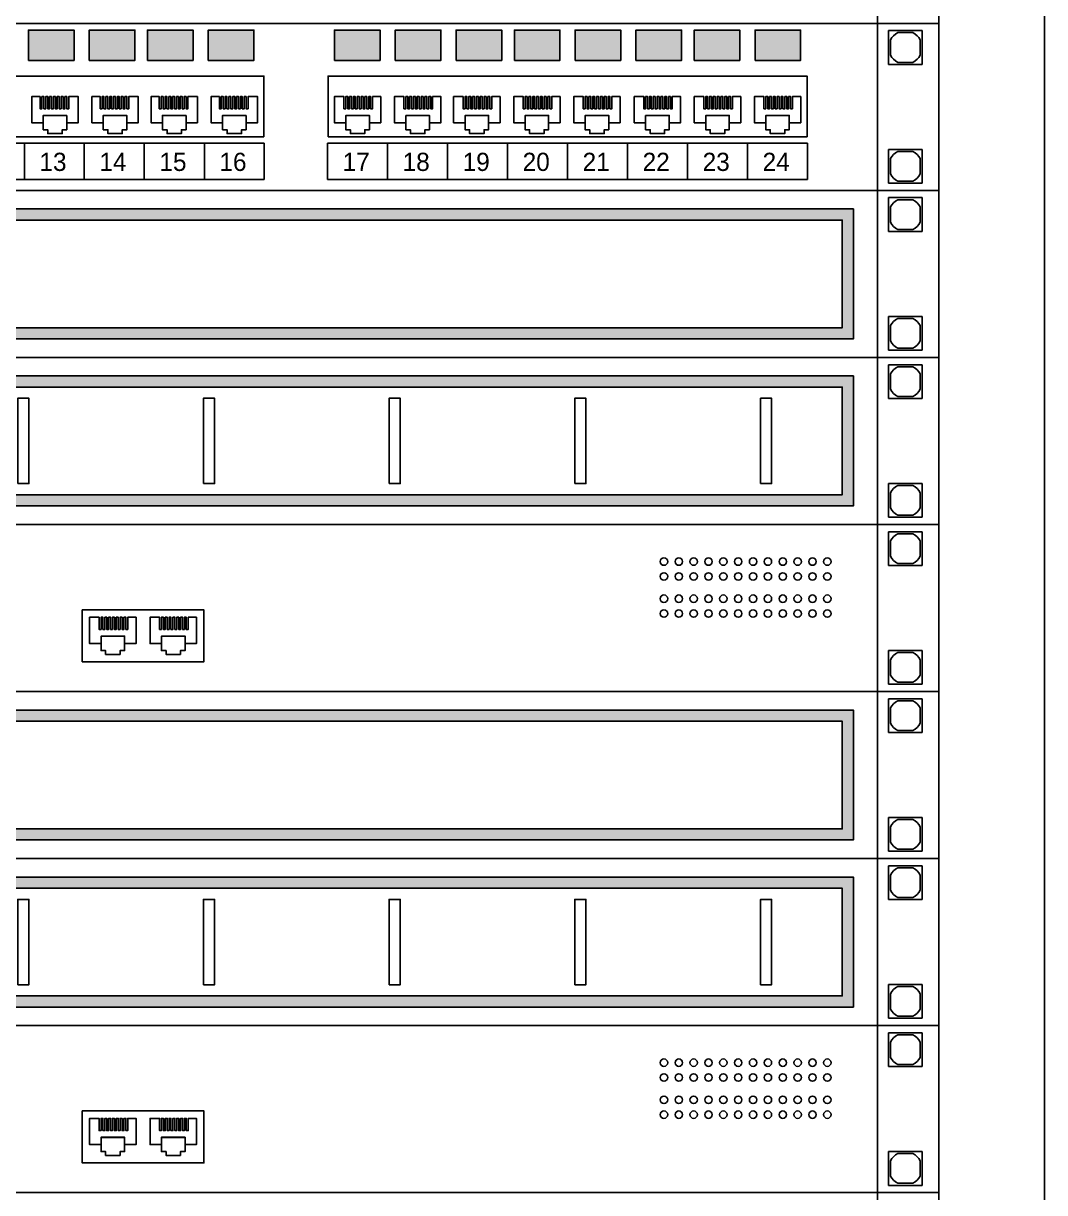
# Model space of a CAD drawing. Header units: millimetres. Extents: x 348.1 to 403.2, y 174.1 to 196.9.
# Drawn here: x 348.3649 to 348.6399, y 194.913 to 195.228 of the extents above; entities that cross this region are included whole.
import ezdxf

# ---------------------------------------------------------------- set-up
doc = ezdxf.new("R2010")
doc.units = ezdxf.units.MM
doc.layers.add('COTA', color=1, linetype='Continuous')

# ---------------------------------------------------------------- blocks, each defined once
blk = doc.blocks.new('GR39924')
for p, q in [((521.5, -1249.5), (521.5, -16.5)), ((550, -1249.5), (550, -16.5)), ((505, -1173.55), (505, -93.9)), ((517.05, -320.5), (507.95, -320.5)), ((507.95, -320.5), (507.95, -329.6)), ((517.05, -329.6), (517.05, -320.5)), ((507.95, -329.6), (517.05, -329.6)), ((517.05, -352.5), (507.95, -352.5)), ((507.95, -352.5), (507.95, -361.6)), ((517.05, -361.6), (517.05, -352.5)), ((507.95, -361.6), (517.05, -361.6)), ((517.05, -365.5), (507.95, -365.5)), ((507.95, -365.5), (507.95, -374.6)), ((517.05, -374.6), (517.05, -365.5)), ((507.95, -374.6), (517.05, -374.6)), ((517.05, -397.5), (507.95, -397.5)), ((507.95, -397.5), (507.95, -406.6)), ((517.05, -406.6), (517.05, -397.5)), ((507.95, -406.6), (517.05, -406.6)), ((517.05, -410.5), (507.95, -410.5)), ((507.95, -410.5), (507.95, -419.6)), ((517.05, -419.6), (517.05, -410.5)), ((507.95, -419.6), (517.05, -419.6)), ((517.05, -442.5), (507.95, -442.5)), ((507.95, -442.5), (507.95, -451.6)), ((517.05, -451.6), (517.05, -442.5)), ((507.95, -451.6), (517.05, -451.6)), ((517.05, -455.5), (507.95, -455.5)), ((507.95, -455.5), (507.95, -464.6)), ((517.05, -464.6), (517.05, -455.5)), ((507.95, -464.6), (517.05, -464.6)), ((517.05, -487.5), (507.95, -487.5)), ((507.95, -487.5), (507.95, -496.6)), ((517.05, -496.6), (517.05, -487.5)), ((507.95, -496.6), (517.05, -496.6)), ((517.05, -500.5), (507.95, -500.5)), ((507.95, -500.5), (507.95, -509.6)), ((517.05, -509.6), (517.05, -500.5)), ((507.95, -509.6), (517.05, -509.6)), ((517.05, -532.5), (507.95, -532.5)), ((507.95, -532.5), (507.95, -541.6)), ((517.05, -541.6), (517.05, -532.5)), ((507.95, -541.6), (517.05, -541.6)), ((517.05, -545.5), (507.95, -545.5)), ((507.95, -545.5), (507.95, -554.6)), ((517.05, -554.6), (517.05, -545.5)), ((507.95, -554.6), (517.05, -554.6)), ((517.05, -577.5), (507.95, -577.5)), ((507.95, -577.5), (507.95, -586.6)), ((517.05, -586.6), (517.05, -577.5)), ((507.95, -586.6), (517.05, -586.6)), ((517.05, -590.5), (507.95, -590.5)), ((507.95, -590.5), (507.95, -599.6)), ((517.05, -599.6), (517.05, -590.5)), ((507.95, -599.6), (517.05, -599.6)), ((517.05, -622.5), (507.95, -622.5)), ((507.95, -622.5), (507.95, -631.6)), ((517.05, -631.6), (517.05, -622.5)), ((507.95, -631.6), (517.05, -631.6))]:
    blk.add_line(p, q)
blk = doc.blocks.new('Patch Panel 24 Portas')
h = blk.add_hatch(color=256)
h.paths.add_polyline_path([(37.77, -1.8), (37.77, -9.99), (50.06, -9.99), (50.06, -1.8)])
h.paths.add_polyline_path([(66.44, -9.99), (66.44, -1.8), (54.16, -1.8), (54.16, -9.99)])
h.paths.add_polyline_path([(82.82, -9.99), (82.82, -1.8), (70.54, -1.8), (70.54, -9.99)])
h.paths.add_polyline_path([(98.49, -9.99), (98.49, -1.8), (86.2, -1.8), (86.2, -9.99)])
h.paths.add_polyline_path([(114.87, -9.99), (114.87, -1.8), (102.58, -1.8), (102.58, -9.99)])
h.paths.add_polyline_path([(131.25, -9.99), (131.25, -1.8), (118.96, -1.8), (118.96, -9.99)])
h.paths.add_polyline_path([(146.91, -9.99), (146.91, -1.8), (134.63, -1.8), (134.63, -9.99)])
h.paths.add_polyline_path([(151.01, -1.8), (151.01, -9.99), (163.3, -9.99), (163.3, -1.8)])
h.paths.add_polyline_path([(195.34, -9.99), (195.34, -1.8), (183.06, -1.8), (183.06, -9.99)])
h.paths.add_polyline_path([(199.44, -9.99), (211.72, -9.99), (211.72, -1.8), (199.44, -1.8)])
h.paths.add_polyline_path([(215.82, -9.99), (228.1, -9.99), (228.1, -1.8), (215.82, -1.8)])
h.paths.add_polyline_path([(231.48, -1.8), (231.48, -9.99), (243.77, -9.99), (243.77, -1.8)])
h.paths.add_polyline_path([(247.86, -1.8), (247.86, -9.99), (260.15, -9.99), (260.15, -1.8)])
h.paths.add_polyline_path([(276.53, -1.8), (264.24, -1.8), (264.24, -9.99), (276.53, -9.99)])
h.paths.add_polyline_path([(279.91, -1.8), (279.91, -9.99), (292.2, -9.99), (292.2, -1.8)])
h.paths.add_polyline_path([(296.29, -9.99), (308.58, -9.99), (308.58, -1.8), (296.29, -1.8)])
h.paths.add_polyline_path([(330.28, -1.8), (330.28, -9.99), (342.57, -9.99), (342.57, -1.8)])
h.paths.add_polyline_path([(358.95, -1.8), (346.66, -1.8), (346.66, -9.99), (358.95, -9.99)])
h.paths.add_polyline_path([(375.33, -1.8), (363.04, -1.8), (363.04, -9.99), (375.33, -9.99)])
h.paths.add_polyline_path([(378.71, -1.8), (378.71, -9.99), (391, -9.99), (391, -1.8)])
h.paths.add_polyline_path([(395.09, -1.8), (395.09, -9.99), (407.38, -9.99), (407.38, -1.8)])
h.paths.add_polyline_path([(411.47, -1.8), (411.47, -9.99), (423.76, -9.99), (423.76, -1.8)])
h.paths.add_polyline_path([(427.14, -1.8), (427.14, -9.99), (439.42, -9.99), (439.42, -1.8)])
h.paths.add_polyline_path([(443.52, -1.8), (443.52, -9.99), (455.8, -9.99), (455.8, -1.8)])
at = {"color": 7}
for p, q in [((311.38, -32.23), (182.13, -32.23)), ((311.38, -42.04), (311.38, -32.23)), ((328.41, -42.04), (328.41, -32.23)), ((328.41, -32.23), (457.67, -32.23)), ((457.67, -42.04), (457.67, -32.23)), ((311.38, -42.04), (182.13, -42.04)), ((328.41, -42.04), (457.67, -42.04))]:
    blk.add_line(p, q, dxfattribs=at)
for p, q in [((246.76, -42.04), (246.76, -32.23)), ((262.91, -42.04), (262.91, -32.23)), ((279.07, -42.04), (279.07, -32.23)), ((295.23, -42.04), (295.23, -32.23)), ((344.57, -42.04), (344.57, -32.23)), ((360.73, -42.04), (360.73, -32.23)), ((376.89, -42.04), (376.89, -32.23)), ((393.04, -42.04), (393.04, -32.23)), ((409.2, -42.04), (409.2, -32.23)), ((425.36, -42.04), (425.36, -32.23)), ((441.51, -42.04), (441.51, -32.23))]:
    blk.add_line(p, q)
blk.add_lwpolyline([(0, -45), (493, -45), (493, 0), (0, 0)], close=True)
at = {"color": 7, "linetype": 'Continuous'}
for points in [[(247.86, -9.99), (260.15, -9.99), (260.15, -1.8), (247.86, -1.8)], [(264.24, -9.99), (276.53, -9.99), (276.53, -1.8), (264.24, -1.8)], [(279.91, -9.99), (292.2, -9.99), (292.2, -1.8), (279.91, -1.8)], [(296.29, -9.99), (308.58, -9.99), (308.58, -1.8), (296.29, -1.8)], [(330.28, -9.99), (342.57, -9.99), (342.57, -1.8), (330.28, -1.8)], [(346.66, -9.99), (358.95, -9.99), (358.95, -1.8), (346.66, -1.8)], [(363.04, -9.99), (375.33, -9.99), (375.33, -1.8), (363.04, -1.8)], [(378.71, -9.99), (391, -9.99), (391, -1.8), (378.71, -1.8)], [(395.09, -9.99), (407.38, -9.99), (407.38, -1.8), (395.09, -1.8)], [(411.47, -9.99), (423.76, -9.99), (423.76, -1.8), (411.47, -1.8)], [(427.14, -9.99), (439.42, -9.99), (439.42, -1.8), (427.14, -1.8)], [(443.52, -9.99), (455.8, -9.99), (455.8, -1.8), (443.52, -1.8)], [(251.85, -26.79), (248.77, -26.79), (248.77, -19.73), (251, -19.73), (251, -22.98), (251.51, -22.98), (251.51, -19.73), (252.03, -19.73), (252.03, -22.98), (252.54, -22.98), (252.54, -19.73), (253.05, -19.73), (253.05, -22.99), (253.56, -22.99), (253.56, -19.73), (254.07, -19.73), (254.07, -22.98), (254.58, -22.98), (254.58, -19.73), (255.12, -19.73), (255.12, -22.99), (255.63, -22.99), (255.63, -19.73), (256.15, -19.73), (256.15, -23), (256.66, -23), (256.66, -19.73), (257.17, -19.73), (257.17, -23), (257.68, -23), (257.68, -19.73), (258.19, -19.73), (258.19, -23), (258.71, -23), (258.71, -19.73), (261.27, -19.73), (261.27, -26.79), (258.19, -26.79), (258.19, -24.85), (251.85, -24.85)], [(268.02, -26.79), (264.95, -26.79), (264.95, -19.73), (267.18, -19.73), (267.18, -22.98), (267.69, -22.98), (267.69, -19.73), (268.2, -19.73), (268.2, -22.98), (268.71, -22.98), (268.71, -19.73), (269.23, -19.73), (269.23, -22.99), (269.74, -22.99), (269.74, -19.73), (270.25, -19.73), (270.25, -22.98), (270.76, -22.98), (270.76, -19.73), (271.3, -19.73), (271.3, -22.99), (271.81, -22.99), (271.81, -19.73), (272.32, -19.73), (272.32, -23), (272.83, -23), (272.83, -19.73), (273.35, -19.73), (273.35, -23), (273.86, -23), (273.86, -19.73), (274.37, -19.73), (274.37, -23), (274.88, -23), (274.88, -19.73), (277.44, -19.73), (277.44, -26.79), (274.37, -26.79), (274.37, -24.85), (268.02, -24.85)], [(283.95, -26.79), (280.88, -26.79), (280.88, -19.73), (283.11, -19.73), (283.11, -22.98), (283.62, -22.98), (283.62, -19.73), (284.13, -19.73), (284.13, -22.98), (284.64, -22.98), (284.64, -19.73), (285.15, -19.73), (285.15, -22.99), (285.67, -22.99), (285.67, -19.73), (286.18, -19.73), (286.18, -22.98), (286.69, -22.98), (286.69, -19.73), (287.23, -19.73), (287.23, -22.99), (287.74, -22.99), (287.74, -19.73), (288.25, -19.73), (288.25, -23), (288.76, -23), (288.76, -19.73), (289.27, -19.73), (289.27, -23), (289.79, -23), (289.79, -19.73), (290.3, -19.73), (290.3, -23), (290.81, -23), (290.81, -19.73), (293.37, -19.73), (293.37, -26.79), (290.3, -26.79), (290.3, -24.85), (283.95, -24.85)], [(300.13, -26.79), (297.06, -26.79), (297.06, -19.73), (299.28, -19.73), (299.28, -22.98), (299.79, -22.98), (299.79, -19.73), (300.31, -19.73), (300.31, -22.98), (300.82, -22.98), (300.82, -19.73), (301.33, -19.73), (301.33, -22.99), (301.84, -22.99), (301.84, -19.73), (302.35, -19.73), (302.35, -22.98), (302.87, -22.98), (302.87, -19.73), (303.4, -19.73), (303.4, -22.99), (303.91, -22.99), (303.91, -19.73), (304.43, -19.73), (304.43, -23), (304.94, -23), (304.94, -19.73), (305.45, -19.73), (305.45, -23), (305.96, -23), (305.96, -19.73), (306.47, -19.73), (306.47, -23), (306.99, -23), (306.99, -19.73), (309.55, -19.73), (309.55, -26.79), (306.47, -26.79), (306.47, -24.85), (300.13, -24.85)], [(339.67, -26.79), (342.74, -26.79), (342.74, -19.73), (340.52, -19.73), (340.52, -22.98), (340, -22.98), (340, -19.73), (339.49, -19.73), (339.49, -22.98), (338.98, -22.98), (338.98, -19.73), (338.47, -19.73), (338.47, -22.99), (337.96, -22.99), (337.96, -19.73), (337.45, -19.73), (337.45, -22.98), (336.93, -22.98), (336.93, -19.73), (336.4, -19.73), (336.4, -22.99), (335.88, -22.99), (335.88, -19.73), (335.37, -19.73), (335.37, -23), (334.86, -23), (334.86, -19.73), (334.35, -19.73), (334.35, -23), (333.84, -23), (333.84, -19.73), (333.32, -19.73), (333.32, -23), (332.81, -23), (332.81, -19.73), (330.25, -19.73), (330.25, -26.79), (333.32, -26.79), (333.32, -24.85), (339.67, -24.85)], [(355.85, -26.79), (358.92, -26.79), (358.92, -19.73), (356.69, -19.73), (356.69, -22.98), (356.18, -22.98), (356.18, -19.73), (355.67, -19.73), (355.67, -22.98), (355.16, -22.98), (355.16, -19.73), (354.65, -19.73), (354.65, -22.99), (354.13, -22.99), (354.13, -19.73), (353.62, -19.73), (353.62, -22.98), (353.11, -22.98), (353.11, -19.73), (352.57, -19.73), (352.57, -22.99), (352.06, -22.99), (352.06, -19.73), (351.55, -19.73), (351.55, -23), (351.04, -23), (351.04, -19.73), (350.52, -19.73), (350.52, -23), (350.01, -23), (350.01, -19.73), (349.5, -19.73), (349.5, -23), (348.99, -23), (348.99, -19.73), (346.43, -19.73), (346.43, -26.79), (349.5, -26.79), (349.5, -24.85), (355.85, -24.85)], [(371.78, -26.79), (374.85, -26.79), (374.85, -19.73), (372.62, -19.73), (372.62, -22.98), (372.11, -22.98), (372.11, -19.73), (371.6, -19.73), (371.6, -22.98), (371.09, -22.98), (371.09, -19.73), (370.57, -19.73), (370.57, -22.99), (370.06, -22.99), (370.06, -19.73), (369.55, -19.73), (369.55, -22.98), (369.04, -22.98), (369.04, -19.73), (368.5, -19.73), (368.5, -22.99), (367.99, -22.99), (367.99, -19.73), (367.48, -19.73), (367.48, -23), (366.96, -23), (366.96, -19.73), (366.45, -19.73), (366.45, -23), (365.94, -23), (365.94, -19.73), (365.43, -19.73), (365.43, -23), (364.92, -23), (364.92, -19.73), (362.36, -19.73), (362.36, -26.79), (365.43, -26.79), (365.43, -24.85), (371.78, -24.85)], [(387.95, -26.79), (391.02, -26.79), (391.02, -19.73), (388.8, -19.73), (388.8, -22.98), (388.29, -22.98), (388.29, -19.73), (387.77, -19.73), (387.77, -22.98), (387.26, -22.98), (387.26, -19.73), (386.75, -19.73), (386.75, -22.99), (386.24, -22.99), (386.24, -19.73), (385.73, -19.73), (385.73, -22.98), (385.21, -22.98), (385.21, -19.73), (384.68, -19.73), (384.68, -22.99), (384.16, -22.99), (384.16, -19.73), (383.65, -19.73), (383.65, -23), (383.14, -23), (383.14, -19.73), (382.63, -19.73), (382.63, -23), (382.12, -23), (382.12, -19.73), (381.61, -19.73), (381.61, -23), (381.09, -23), (381.09, -19.73), (378.53, -19.73), (378.53, -26.79), (381.61, -26.79), (381.61, -24.85), (387.95, -24.85)], [(404.13, -26.79), (407.2, -26.79), (407.2, -19.73), (404.97, -19.73), (404.97, -22.98), (404.46, -22.98), (404.46, -19.73), (403.95, -19.73), (403.95, -22.98), (403.44, -22.98), (403.44, -19.73), (402.93, -19.73), (402.93, -22.99), (402.41, -22.99), (402.41, -19.73), (401.9, -19.73), (401.9, -22.98), (401.39, -22.98), (401.39, -19.73), (400.85, -19.73), (400.85, -22.99), (400.34, -22.99), (400.34, -19.73), (399.83, -19.73), (399.83, -23), (399.32, -23), (399.32, -19.73), (398.81, -19.73), (398.81, -23), (398.29, -23), (398.29, -19.73), (397.78, -19.73), (397.78, -23), (397.27, -23), (397.27, -19.73), (394.71, -19.73), (394.71, -26.79), (397.78, -26.79), (397.78, -24.85), (404.13, -24.85)], [(420.41, -26.79), (423.48, -26.79), (423.48, -19.73), (421.25, -19.73), (421.25, -22.98), (420.74, -22.98), (420.74, -19.73), (420.23, -19.73), (420.23, -22.98), (419.72, -22.98), (419.72, -19.73), (419.21, -19.73), (419.21, -22.99), (418.69, -22.99), (418.69, -19.73), (418.18, -19.73), (418.18, -22.98), (417.67, -22.98), (417.67, -19.73), (417.13, -19.73), (417.13, -22.99), (416.62, -22.99), (416.62, -19.73), (416.11, -19.73), (416.11, -23), (415.6, -23), (415.6, -19.73), (415.08, -19.73), (415.08, -23), (414.57, -23), (414.57, -19.73), (414.06, -19.73), (414.06, -23), (413.55, -23), (413.55, -19.73), (410.99, -19.73), (410.99, -26.79), (414.06, -26.79), (414.06, -24.85), (420.41, -24.85)], [(436.58, -26.79), (439.66, -26.79), (439.66, -19.73), (437.43, -19.73), (437.43, -22.98), (436.92, -22.98), (436.92, -19.73), (436.41, -19.73), (436.41, -22.98), (435.89, -22.98), (435.89, -19.73), (435.38, -19.73), (435.38, -22.99), (434.87, -22.99), (434.87, -19.73), (434.36, -19.73), (434.36, -22.98), (433.85, -22.98), (433.85, -19.73), (433.31, -19.73), (433.31, -22.99), (432.8, -22.99), (432.8, -19.73), (432.28, -19.73), (432.28, -23), (431.77, -23), (431.77, -19.73), (431.26, -19.73), (431.26, -23), (430.75, -23), (430.75, -19.73), (430.24, -19.73), (430.24, -23), (429.73, -23), (429.73, -19.73), (427.17, -19.73), (427.17, -26.79), (430.24, -26.79), (430.24, -24.85), (436.58, -24.85)], [(452.76, -26.79), (455.83, -26.79), (455.83, -19.73), (453.61, -19.73), (453.61, -22.98), (453.09, -22.98), (453.09, -19.73), (452.58, -19.73), (452.58, -22.98), (452.07, -22.98), (452.07, -19.73), (451.56, -19.73), (451.56, -22.99), (451.05, -22.99), (451.05, -19.73), (450.53, -19.73), (450.53, -22.98), (450.02, -22.98), (450.02, -19.73), (449.48, -19.73), (449.48, -22.99), (448.97, -22.99), (448.97, -19.73), (448.46, -19.73), (448.46, -23), (447.95, -23), (447.95, -19.73), (447.44, -19.73), (447.44, -23), (446.93, -23), (446.93, -19.73), (446.41, -19.73), (446.41, -23), (445.9, -23), (445.9, -19.73), (443.34, -19.73), (443.34, -26.79), (446.41, -26.79), (446.41, -24.85), (452.76, -24.85)], [(258.19, -24.79), (258.19, -28.68), (256.96, -28.68), (256.96, -29.71), (253.07, -29.71), (253.07, -28.68), (251.85, -28.68), (251.85, -24.79)], [(274.37, -24.79), (274.37, -28.68), (273.14, -28.68), (273.14, -29.71), (269.25, -29.71), (269.25, -28.68), (268.02, -28.68), (268.02, -24.79)], [(290.3, -24.79), (290.3, -28.68), (289.07, -28.68), (289.07, -29.71), (285.18, -29.71), (285.18, -28.68), (283.95, -28.68), (283.95, -24.79)], [(306.47, -24.79), (306.47, -28.68), (305.25, -28.68), (305.25, -29.71), (301.36, -29.71), (301.36, -28.68), (300.13, -28.68), (300.13, -24.79)], [(333.32, -24.79), (333.32, -28.68), (334.55, -28.68), (334.55, -29.71), (338.44, -29.71), (338.44, -28.68), (339.67, -28.68), (339.67, -24.79)], [(349.5, -24.79), (349.5, -28.68), (350.73, -28.68), (350.73, -29.71), (354.62, -29.71), (354.62, -28.68), (355.85, -28.68), (355.85, -24.79)], [(365.43, -24.79), (365.43, -28.68), (366.66, -28.68), (366.66, -29.71), (370.55, -29.71), (370.55, -28.68), (371.78, -28.68), (371.78, -24.79)], [(381.61, -24.79), (381.61, -28.68), (382.83, -28.68), (382.83, -29.71), (386.72, -29.71), (386.72, -28.68), (387.95, -28.68), (387.95, -24.79)], [(397.78, -24.79), (397.78, -28.68), (399.01, -28.68), (399.01, -29.71), (402.9, -29.71), (402.9, -28.68), (404.13, -28.68), (404.13, -24.79)], [(414.06, -24.79), (414.06, -28.68), (415.29, -28.68), (415.29, -29.71), (419.18, -29.71), (419.18, -28.68), (420.41, -28.68), (420.41, -24.79)], [(430.24, -24.79), (430.24, -28.68), (431.47, -28.68), (431.47, -29.71), (435.36, -29.71), (435.36, -28.68), (436.58, -28.68), (436.58, -24.79)], [(446.41, -24.79), (446.41, -28.68), (447.64, -28.68), (447.64, -29.71), (451.53, -29.71), (451.53, -28.68), (452.76, -28.68), (452.76, -24.79)]]:
    blk.add_lwpolyline(points, close=True, dxfattribs=at)
for points in [[(480, -4.44), (480, -8.56, 0.156005), (481.94, -10.5), (486.06, -10.5, 0.156005), (488, -8.56), (488, -4.44, 0.156005), (486.06, -2.5), (481.94, -2.5, 0.156005)], [(480, -36.44), (480, -40.56, 0.156005), (481.94, -42.5), (486.06, -42.5, 0.156005), (488, -40.56), (488, -36.44, 0.156005), (486.06, -34.5), (481.94, -34.5, 0.156005)]]:
    blk.add_lwpolyline(points, format="xyb", close=True)
at = {"color": 253, "linetype": 'Continuous'}
for points in [[(311.26, -30.56), (182.25, -30.56), (182.25, -14.18), (311.26, -14.18)], [(328.54, -30.56), (457.54, -30.56), (457.54, -14.18), (328.54, -14.18)]]:
    blk.add_lwpolyline(points, close=True, dxfattribs=at)
for s, p in [('13', (250.82, -39.76)), ('14', (266.97, -39.76)), ('15', (283.13, -39.76)), ('16', (299.29, -39.76)), ('17', (332.47, -39.76)), ('18', (348.63, -39.76)), ('19', (364.79, -39.76)), ('20', (380.95, -39.76)), ('21', (397.1, -39.76)), ('22', (413.26, -39.76)), ('23', (429.42, -39.76)), ('24', (445.57, -39.76))]:
    blk.add_text(s, height=4.906).set_placement(p)
blk = doc.blocks.new('382')
blk.add_blockref('Patch Panel 24 Portas', (0, 0))
blk = doc.blocks.new('Painel Fechamento 1U')
h = blk.add_hatch(color=256)
h.paths.add_polyline_path([(23, -5), (23, -40), (470, -40), (470, -5)])
h.paths.add_polyline_path([(467, -8), (467, -37), (26, -37), (26, -8)], flags=16)
for p, q in [((493, 0), (0, 0)), ((493, -45), (493, 0)), ((493, -45), (0, -45))]:
    blk.add_line(p, q)
for points in [[(480, -4.44), (480, -8.56, 0.156005), (481.94, -10.5), (486.06, -10.5, 0.156005), (488, -8.56), (488, -4.44, 0.156005), (486.06, -2.5), (481.94, -2.5, 0.156005)], [(480, -36.44), (480, -40.56, 0.156005), (481.94, -42.5), (486.06, -42.5, 0.156005), (488, -40.56), (488, -36.44, 0.156005), (486.06, -34.5), (481.94, -34.5, 0.156005)]]:
    blk.add_lwpolyline(points, format="xyb", close=True)
for points in [[(23, -40), (470, -40), (470, -5), (23, -5)], [(26, -37), (467, -37), (467, -8), (26, -8)]]:
    blk.add_lwpolyline(points, close=True)
blk = doc.blocks.new('376')
blk.add_blockref('Painel Fechamento 1U', (0, 0))
blk = doc.blocks.new('Organizador 1U')
h = blk.add_hatch(color=256)
h.paths.add_polyline_path([(23, -5), (23, -40), (470, -40), (470, -5)])
h.paths.add_polyline_path([(467, -8), (467, -37), (26, -37), (26, -8)], flags=16)
for p, q in [((493, 0), (0, 0)), ((493, -45), (493, 0)), ((493, -45), (0, -45))]:
    blk.add_line(p, q)
for points in [[(480, -4.44), (480, -8.56, 0.156005), (481.94, -10.5), (486.06, -10.5, 0.156005), (488, -8.56), (488, -4.44, 0.156005), (486.06, -2.5), (481.94, -2.5, 0.156005)], [(480, -36.44), (480, -40.56, 0.156005), (481.94, -42.5), (486.06, -42.5, 0.156005), (488, -40.56), (488, -36.44, 0.156005), (486.06, -34.5), (481.94, -34.5, 0.156005)]]:
    blk.add_lwpolyline(points, format="xyb", close=True)
for points in [[(23, -40), (470, -40), (470, -5), (23, -5)], [(26, -37), (467, -37), (467, -8), (26, -8)], [(245, -34), (248, -34), (248, -11), (245, -11)], [(295, -34), (298, -34), (298, -11), (295, -11)], [(345, -34), (348, -34), (348, -11), (345, -11)], [(395, -34), (398, -34), (398, -11), (395, -11)], [(445, -34), (448, -34), (448, -11), (445, -11)]]:
    blk.add_lwpolyline(points, close=True)
blk = doc.blocks.new('372')
blk.add_blockref('Organizador 1U', (0, 0))
blk = doc.blocks.new('Switch 24 Portas')
for points in [[(0, -45), (493, -45), (493, 0), (0, 0)], [(262.34, -23.01), (295.11, -23.01), (295.11, -36.99), (262.34, -36.99)]]:
    blk.add_lwpolyline(points, close=True)
for points in [[(480, -4.44), (480, -8.56, 0.156005), (481.94, -10.5), (486.06, -10.5, 0.156005), (488, -8.56), (488, -4.44, 0.156005), (486.06, -2.5), (481.94, -2.5, 0.156005)], [(480, -36.44), (480, -40.56, 0.156005), (481.94, -42.5), (486.06, -42.5, 0.156005), (488, -40.56), (488, -36.44, 0.156005), (486.06, -34.5), (481.94, -34.5, 0.156005)]]:
    blk.add_lwpolyline(points, format="xyb", close=True)
at = {"color": 7, "linetype": 'Continuous'}
for points in [[(273.76, -32.07), (276.83, -32.07), (276.83, -25.01), (274.61, -25.01), (274.61, -28.27), (274.09, -28.27), (274.09, -25.01), (273.58, -25.01), (273.58, -28.27), (273.07, -28.27), (273.07, -25.01), (272.56, -25.01), (272.56, -28.27), (272.05, -28.27), (272.05, -25.01), (271.53, -25.01), (271.53, -28.27), (271.02, -28.27), (271.02, -25.01), (270.48, -25.01), (270.48, -28.28), (269.97, -28.28), (269.97, -25.01), (269.46, -25.01), (269.46, -28.28), (268.95, -28.28), (268.95, -25.01), (268.44, -25.01), (268.44, -28.29), (267.93, -28.29), (267.93, -25.01), (267.41, -25.01), (267.41, -28.29), (266.9, -28.29), (266.9, -25.01), (264.34, -25.01), (264.34, -32.07), (267.41, -32.07), (267.41, -30.13), (273.76, -30.13)], [(290.04, -32.07), (293.11, -32.07), (293.11, -25.01), (290.88, -25.01), (290.88, -28.27), (290.37, -28.27), (290.37, -25.01), (289.86, -25.01), (289.86, -28.27), (289.35, -28.27), (289.35, -25.01), (288.84, -25.01), (288.84, -28.27), (288.33, -28.27), (288.33, -25.01), (287.81, -25.01), (287.81, -28.27), (287.3, -28.27), (287.3, -25.01), (286.76, -25.01), (286.76, -28.28), (286.25, -28.28), (286.25, -25.01), (285.74, -25.01), (285.74, -28.28), (285.23, -28.28), (285.23, -25.01), (284.72, -25.01), (284.72, -28.29), (284.2, -28.29), (284.2, -25.01), (283.69, -25.01), (283.69, -28.29), (283.18, -28.29), (283.18, -25.01), (280.62, -25.01), (280.62, -32.07), (283.69, -32.07), (283.69, -30.13), (290.04, -30.13)], [(267.41, -30.08), (267.41, -33.97), (268.64, -33.97), (268.64, -34.99), (272.53, -34.99), (272.53, -33.97), (273.76, -33.97), (273.76, -30.08)], [(283.69, -30.08), (283.69, -33.97), (284.92, -33.97), (284.92, -34.99), (288.81, -34.99), (288.81, -33.97), (290.04, -33.97), (290.04, -30.08)]]:
    blk.add_lwpolyline(points, close=True, dxfattribs=at)
for centre in [(419, -10), (423, -10), (427, -10), (431, -10), (435, -10), (439, -10), (443, -10), (447, -10), (451, -10), (455, -10), (459, -10), (463, -10), (419, -14), (423, -14), (427, -14), (431, -14), (435, -14), (439, -14), (443, -14), (447, -14), (451, -14), (455, -14), (459, -14), (463, -14), (419, -20), (423, -20), (427, -20), (431, -20), (435, -20), (439, -20), (443, -20), (447, -20), (451, -20), (455, -20), (459, -20), (463, -20), (419, -24), (423, -24), (427, -24), (431, -24), (435, -24), (439, -24), (443, -24), (447, -24), (451, -24), (455, -24), (459, -24), (463, -24)]:
    blk.add_circle(centre, 1)
blk = doc.blocks.new('389')
blk.add_blockref('Switch 24 Portas', (0, 0))

msp = doc.modelspace()

# ---------------------------------------------------------------- block references
at = {"layer": 'COTA', "xscale": 0.001, "yscale": 0.001, "zscale": 0.001}
for name, p in [('GR39924', (348.08985, 195.54654)), ('382', (348.11835, 195.22799)), ('376', (348.11835, 195.18299)), ('372', (348.11835, 195.13799)), ('389', (348.11835, 195.09299)), ('376', (348.11835, 195.04799)), ('372', (348.11835, 195.00299)), ('389', (348.11835, 194.95799)), ('376', (348.11835, 194.91299))]:
    msp.add_blockref(name, p, dxfattribs=at)

doc.saveas('drawing.dxf')
